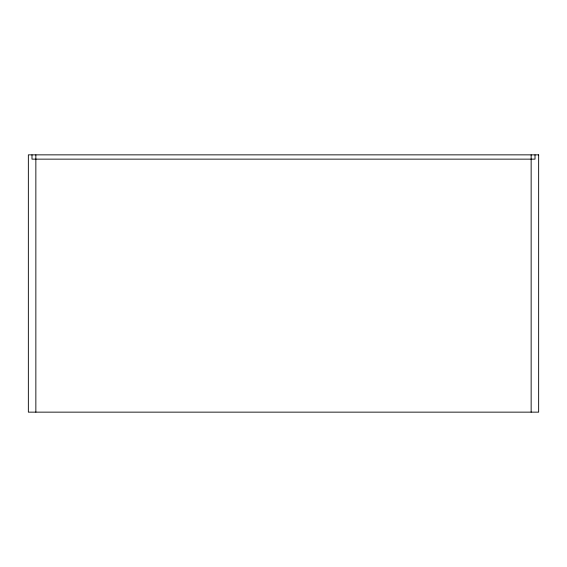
<?xml version="1.0" encoding="UTF-8"?>
<svg xmlns="http://www.w3.org/2000/svg" width="567" height="567" viewBox="0 0 567 567"><rect width="100%" height="100%" fill="white"/><g stroke="black" fill="none" stroke-linecap="round" stroke-linejoin="round"><path stroke-width="0.85" d="M535.007 154.855L535.007 159.143L31.993 159.143L31.993 154.855M531.144 154.855L531.144 412.145M35.856 154.855L35.856 412.145M538.65 154.855L28.35 154.855L28.35 412.145L538.65 412.145L538.65 154.855"/></g></svg>
